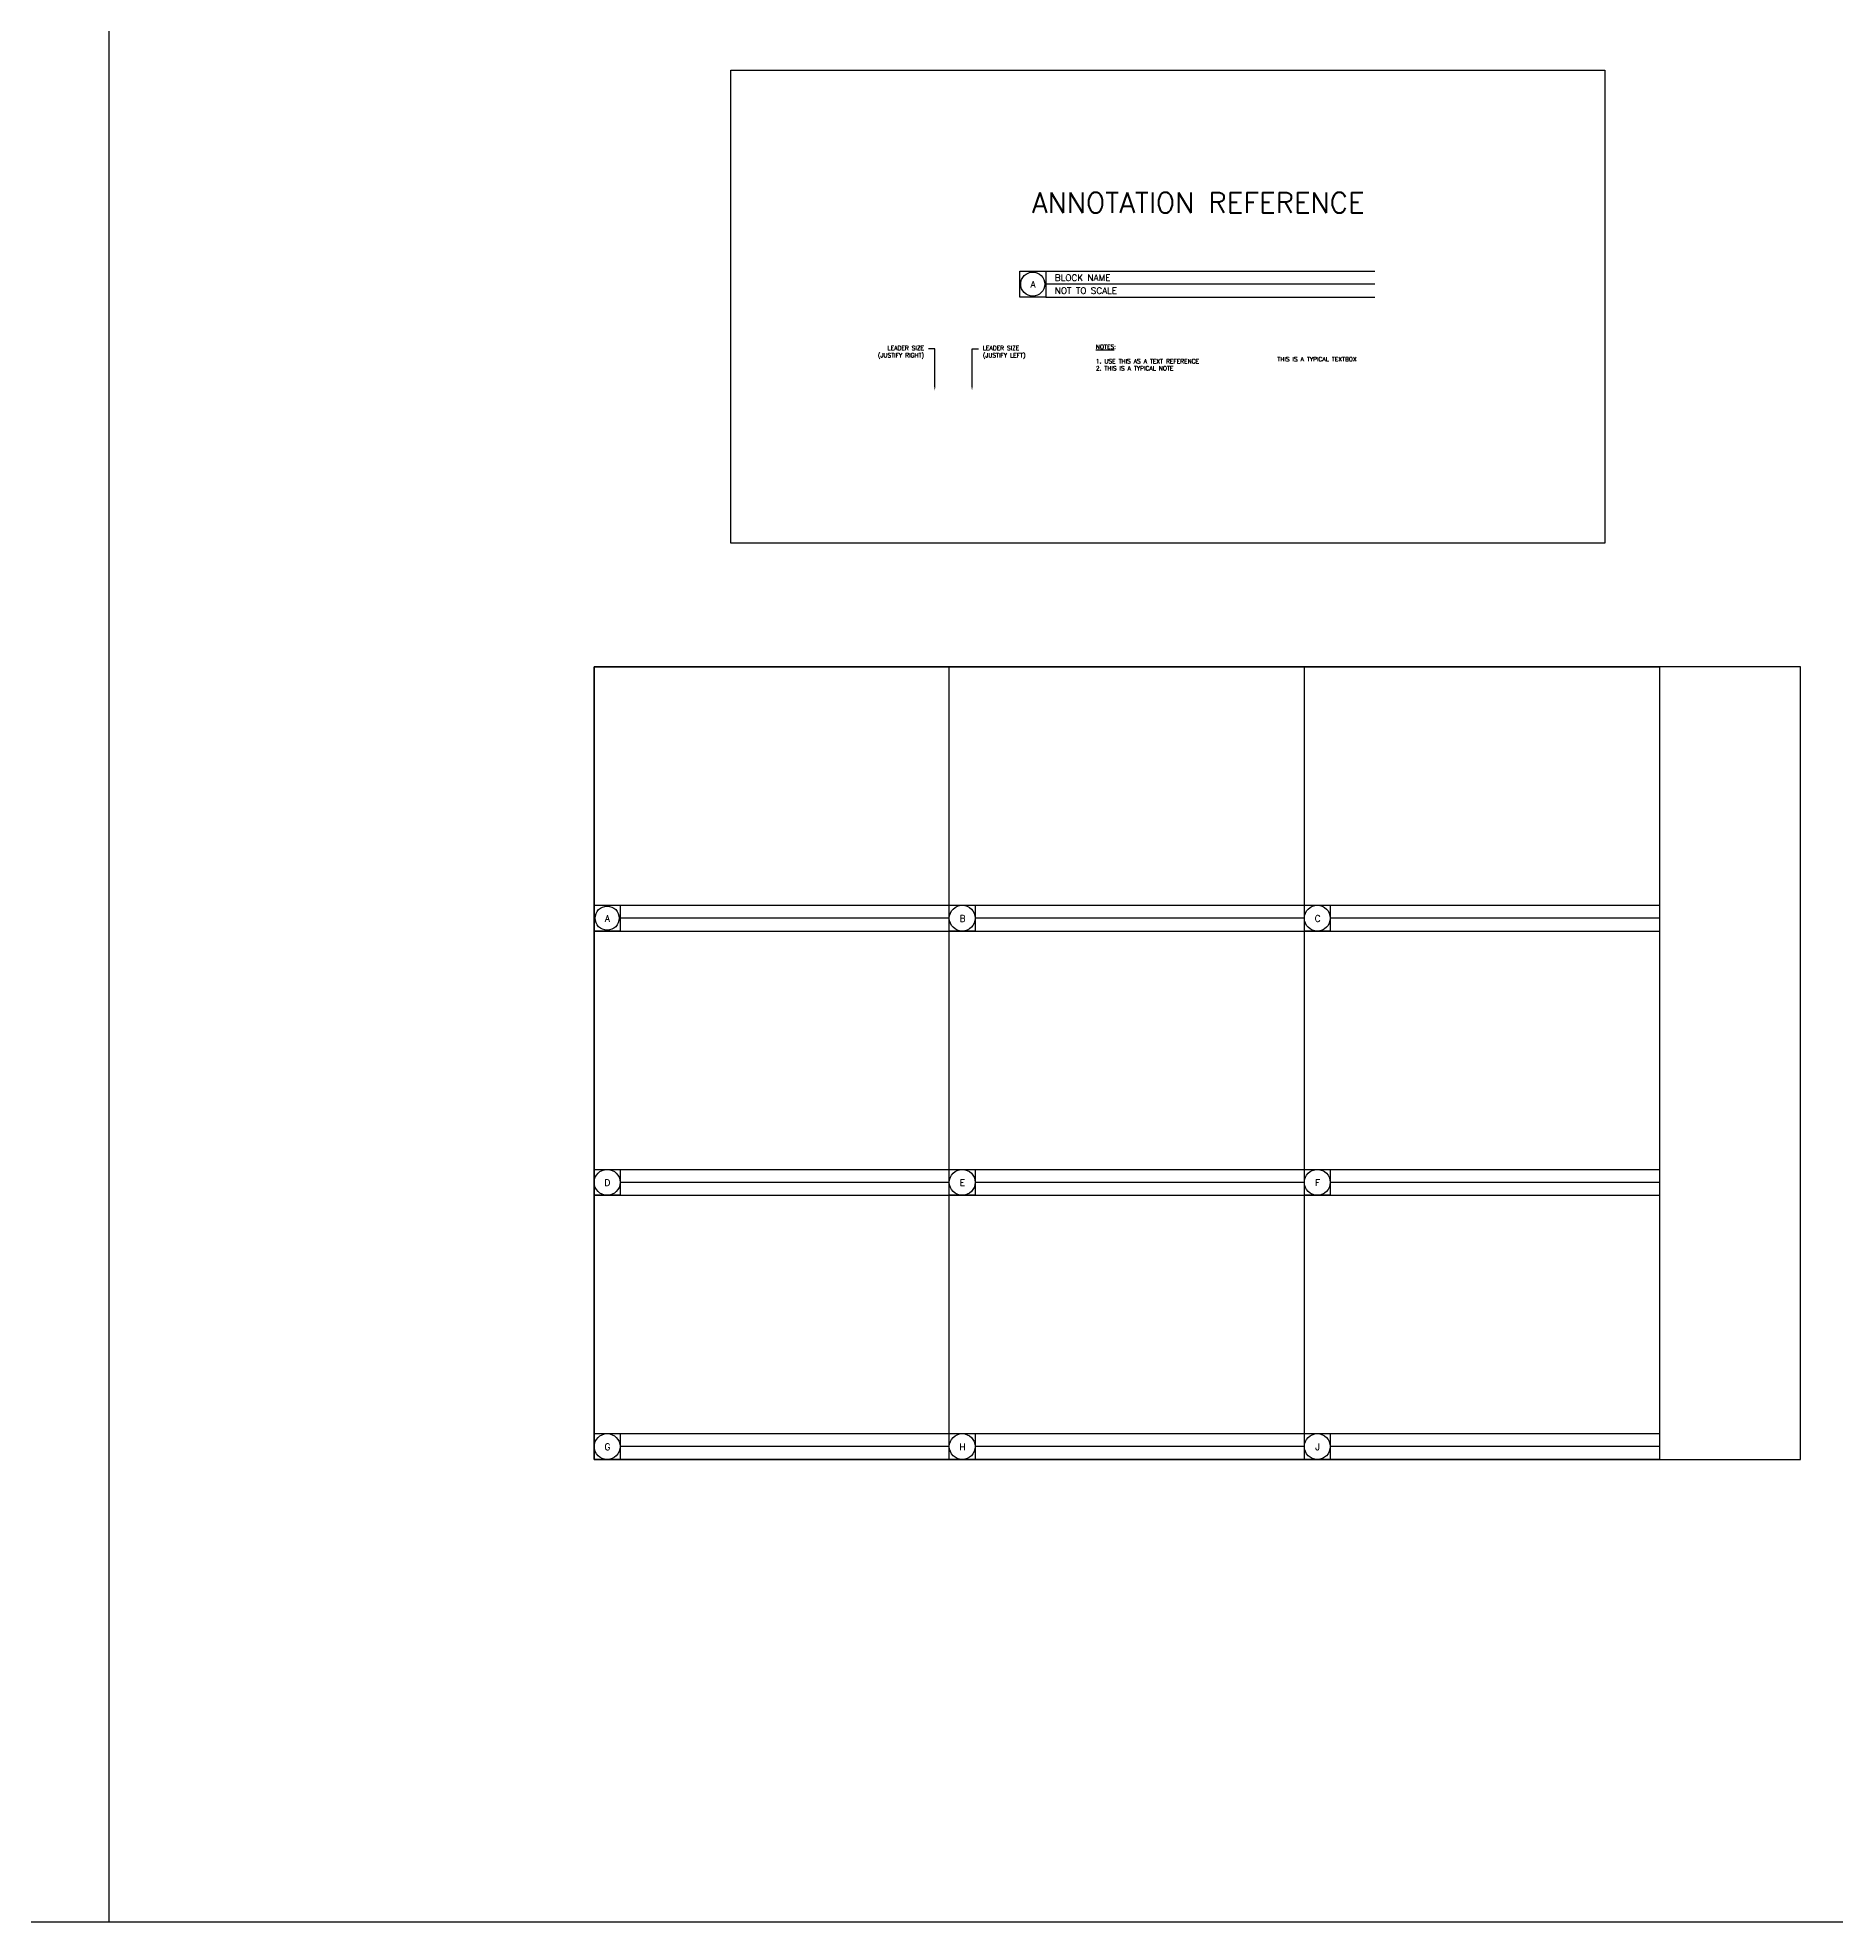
# Model space of a CAD drawing. Header units: inches. Extents: x -6 to 441, y 0 to 338.
# Drawn here: x 215.4 to 267.6, y 0 to 54.7 of the extents above; entities that cross this region are included whole.
import ezdxf
from ezdxf import colors
from ezdxf.entities.mleader import LeaderData, LeaderLine
from ezdxf.math import Vec2, Vec3

# ---------------------------------------------------------------- set-up
doc = ezdxf.new("R2010")
doc.units = ezdxf.units.IN
doc.header["$MEASUREMENT"] = 0
doc.styles.add('Roman', font='romans.shx', dxfattribs={"height": 0.125})
doc.styles.add('Roman-A', font='romans.shx', dxfattribs={"height": 0.125})

# ---------------------------------------------------------------- blocks, each defined once
blk = doc.blocks.new('*U34')
blk.add_lwpolyline([(0, 0.75), (0.75, 0.75), (0.75, 0), (0, 0)], close=True)
blk.add_circle((0.375, 0.375), 0.375)
at = {"insert": (0.383, 0.366), "char_height": 0.188, "width": 0.46087, "attachment_point": 5, "style": 'Roman-A'}
blk.add_mtext('G', dxfattribs=at)
blk = doc.blocks.new('*U35')
blk.add_lwpolyline([(0, 0.75), (0.75, 0.75), (0.75, 0), (0, 0)], close=True)
blk.add_circle((0.375, 0.375), 0.375)
at = {"insert": (0.383, 0.366), "char_height": 0.188, "width": 0.46087, "attachment_point": 5, "style": 'Roman-A'}
blk.add_mtext('H', dxfattribs=at)
blk = doc.blocks.new('*U36')
blk.add_lwpolyline([(0, 0.75), (0.75, 0.75), (0.75, 0), (0, 0)], close=True)
blk.add_circle((0.375, 0.375), 0.375)
at = {"insert": (0.383, 0.366), "char_height": 0.188, "width": 0.46087, "attachment_point": 5, "style": 'Roman-A'}
blk.add_mtext('J', dxfattribs=at)
blk = doc.blocks.new('*U31')
blk.add_lwpolyline([(0, 0.75), (0.75, 0.75), (0.75, 0), (0, 0)], close=True)
blk.add_circle((0.375, 0.375), 0.375)
at = {"insert": (0.383, 0.366), "char_height": 0.188, "width": 0.46087, "attachment_point": 5, "style": 'Roman-A'}
blk.add_mtext('D', dxfattribs=at)
blk = doc.blocks.new('*U32')
blk.add_lwpolyline([(0, 0.75), (0.75, 0.75), (0.75, 0), (0, 0)], close=True)
blk.add_circle((0.375, 0.375), 0.375)
at = {"insert": (0.383, 0.366), "char_height": 0.188, "width": 0.46087, "attachment_point": 5, "style": 'Roman-A'}
blk.add_mtext('E', dxfattribs=at)
blk = doc.blocks.new('*U33')
blk.add_lwpolyline([(0, 0.75), (0.75, 0.75), (0.75, 0), (0, 0)], close=True)
blk.add_circle((0.375, 0.375), 0.375)
at = {"insert": (0.383, 0.366), "char_height": 0.188, "width": 0.46087, "attachment_point": 5, "style": 'Roman-A'}
blk.add_mtext('F', dxfattribs=at)
blk = doc.blocks.new('*U28')
blk.add_lwpolyline([(0, 0.75), (0.75, 0.75), (0.75, 0), (0, 0)], close=True)
blk.add_circle((0.375, 0.375), 0.35)
at = {"insert": (0.383, 0.366), "char_height": 0.188, "width": 0.46087, "attachment_point": 5, "style": 'Roman-A'}
blk.add_mtext('A', dxfattribs=at)
blk = doc.blocks.new('*U29')
blk.add_lwpolyline([(0, 0.75), (0.75, 0.75), (0.75, 0), (0, 0)], close=True)
blk.add_circle((0.375, 0.375), 0.375)
at = {"insert": (0.383, 0.366), "char_height": 0.188, "width": 0.46087, "attachment_point": 5, "style": 'Roman-A'}
blk.add_mtext('B', dxfattribs=at)
blk = doc.blocks.new('*U30')
blk.add_lwpolyline([(0, 0.75), (0.75, 0.75), (0.75, 0), (0, 0)], close=True)
blk.add_circle((0.375, 0.375), 0.375)
at = {"insert": (0.383, 0.366), "char_height": 0.188, "width": 0.46087, "attachment_point": 5, "style": 'Roman-A'}
blk.add_mtext('C', dxfattribs=at)

msp = doc.modelspace()

# ---------------------------------------------------------------- linework, layer by layer
for p, q in [((217.495, 227.508), (217.495, 0)), ((243.927, 47.91), (254.231, 47.91)), ((254.231, 47.535), (244.677, 47.535)), ((244.677, 47.16), (254.231, 47.16)), ((241.881, 13.429), (241.881, 36.429)), ((252.185, 13.429), (252.185, 36.429)), ((231.577, 29.512), (241.881, 29.512)), ((241.881, 29.137), (232.327, 29.137)), ((241.881, 29.512), (252.185, 29.512)), ((252.185, 29.137), (242.631, 29.137)), ((252.185, 29.512), (262.489, 29.512)), ((262.489, 29.137), (252.935, 29.137)), ((231.577, 28.762), (262.489, 28.762)), ((231.577, 21.846), (241.881, 21.846)), ((241.881, 21.471), (232.327, 21.471)), ((241.881, 21.846), (252.185, 21.846)), ((252.185, 21.471), (242.631, 21.471)), ((252.185, 21.846), (262.489, 21.846)), ((262.489, 21.471), (252.935, 21.471)), ((231.577, 21.096), (262.489, 21.096)), ((231.577, 14.179), (241.881, 14.179)), ((241.881, 13.804), (232.327, 13.804)), ((241.881, 14.179), (252.185, 14.179)), ((252.185, 13.804), (242.631, 13.804)), ((252.185, 14.179), (262.489, 14.179)), ((262.489, 13.804), (252.935, 13.804))]:
    msp.add_line(p, q)
for points in [[(0, 227.508), (434.989, 227.508), (434.989, 0), (0, 0)], [(235.539, 53.742), (260.903, 53.742), (260.903, 40.021), (235.539, 40.021)], [(231.577, 36.429), (262.489, 36.429), (262.489, 13.429), (231.577, 13.429)], [(231.577, 13.429), (266.577, 13.429), (266.577, 36.429), (231.577, 36.429)]]:
    msp.add_lwpolyline(points, close=True)

# ---------------------------------------------------------------- block references
for name, p in [('*U28', (243.927, 47.16)), ('*U28', (231.577, 28.762)), ('*U29', (241.881, 28.762)), ('*U30', (252.185, 28.762)), ('*U31', (231.577, 21.096)), ('*U32', (241.881, 21.096)), ('*U33', (252.185, 21.096)), ('*U34', (231.577, 13.429)), ('*U35', (241.881, 13.429)), ('*U36', (252.185, 13.429))]:
    msp.add_blockref(name, p)

# ---------------------------------------------------------------- texts
at = {"style": 'Roman-A'}
for s, insert, char_height, width, attachment_point in [('ANNOTATION REFERENCE', (249.104, 50.195), 0.59151, 14.08062, 2), ('BLOCK NAME', (244.943, 47.814), 0.1875, 8.11395, 1), ('NOT TO SCALE', (244.943, 47.439), 0.1875, 8.11395, 1), ('{\\LNOTES}:\\P \\P1. USE THIS AS A TEXT REFERENCE\\P2. THIS IS A TYPICAL NOTE', (246.134, 45.778), 0.125, 4.65793, 1), ('THIS IS A TYPICAL TEXTBOX', (251.401, 45.42), 0.125, 4.81893, 1)]:
    msp.add_mtext(s, dxfattribs=dict(at, insert=insert, char_height=char_height, width=width, attachment_point=attachment_point))

# ---------------------------------------------------------------- leaders
ml = msp.add_multileader_mtext('Standard')
ml.set_content('LEADER SIZE ^J(JUSTIFY RIGHT)', color=256, style='Roman')
ml.set_leader_properties()
ml.build(insert=Vec2(0, 0))
ml.multileader.update_dxf_attribs({"dogleg_length": 0.125, "arrow_head_size": 0.125})
ctx = ml.context
ctx.base_point, ctx.char_height, ctx.arrow_head_size, ctx.landing_gap_size, ctx.plane_origin = Vec3(239.553, 45.658), 0.125, 0.125, 0.125, Vec3(242.733, 44.033)
ctx.text_align_type = 2
notes = []
notes.append((ctx, [(0, (1, 1, 0), (241.459, 45.658), (-1, 0), 0.186, [(0, [(241.459, 44.444)], 0, [])])]))
ctx.mtext.insert, ctx.mtext.alignment, ctx.mtext.flow_direction = Vec3(241.148, 45.742), 3, 5
ml = msp.add_multileader_mtext('Standard')
ml.set_content('LEADER SIZE^J(JUSTIFY LEFT)', color=256, style='Roman')
ml.set_leader_properties()
ml.build(insert=Vec2(0, 0))
ml.multileader.update_dxf_attribs({"dogleg_length": 0.125, "arrow_head_size": 0.125})
ctx = ml.context
ctx.base_point, ctx.char_height, ctx.arrow_head_size, ctx.landing_gap_size, ctx.plane_origin = Vec3(242.727, 45.658), 0.125, 0.125, 0.125, Vec3(242.209, 44.3)
notes.append((ctx, [(0, (1, 1, 0), (242.54, 45.658), (1, 0), 0.186, [(0, [(242.54, 44.444)], 0, [])])]))
ctx.mtext.insert, ctx.mtext.flow_direction = Vec3(242.852, 45.742), 5
for ctx, leaders in notes:
    for number, flags, end, landing, length, lines in leaders:
        leader = LeaderData()
        leader.index, (leader.has_last_leader_line, leader.has_dogleg_vector, leader.attachment_direction) = number, flags
        leader.last_leader_point, leader.dogleg_vector, leader.dogleg_length = Vec3(end), Vec3(landing), length
        for number, points, colour, breaks in lines:
            line = LeaderLine()
            line.index, line.vertices, line.color, line.breaks = number, Vec3.list(points), colors.encode_raw_color(colour), breaks
            leader.lines.append(line)
        ctx.leaders.append(leader)

doc.saveas('drawing.dxf')
